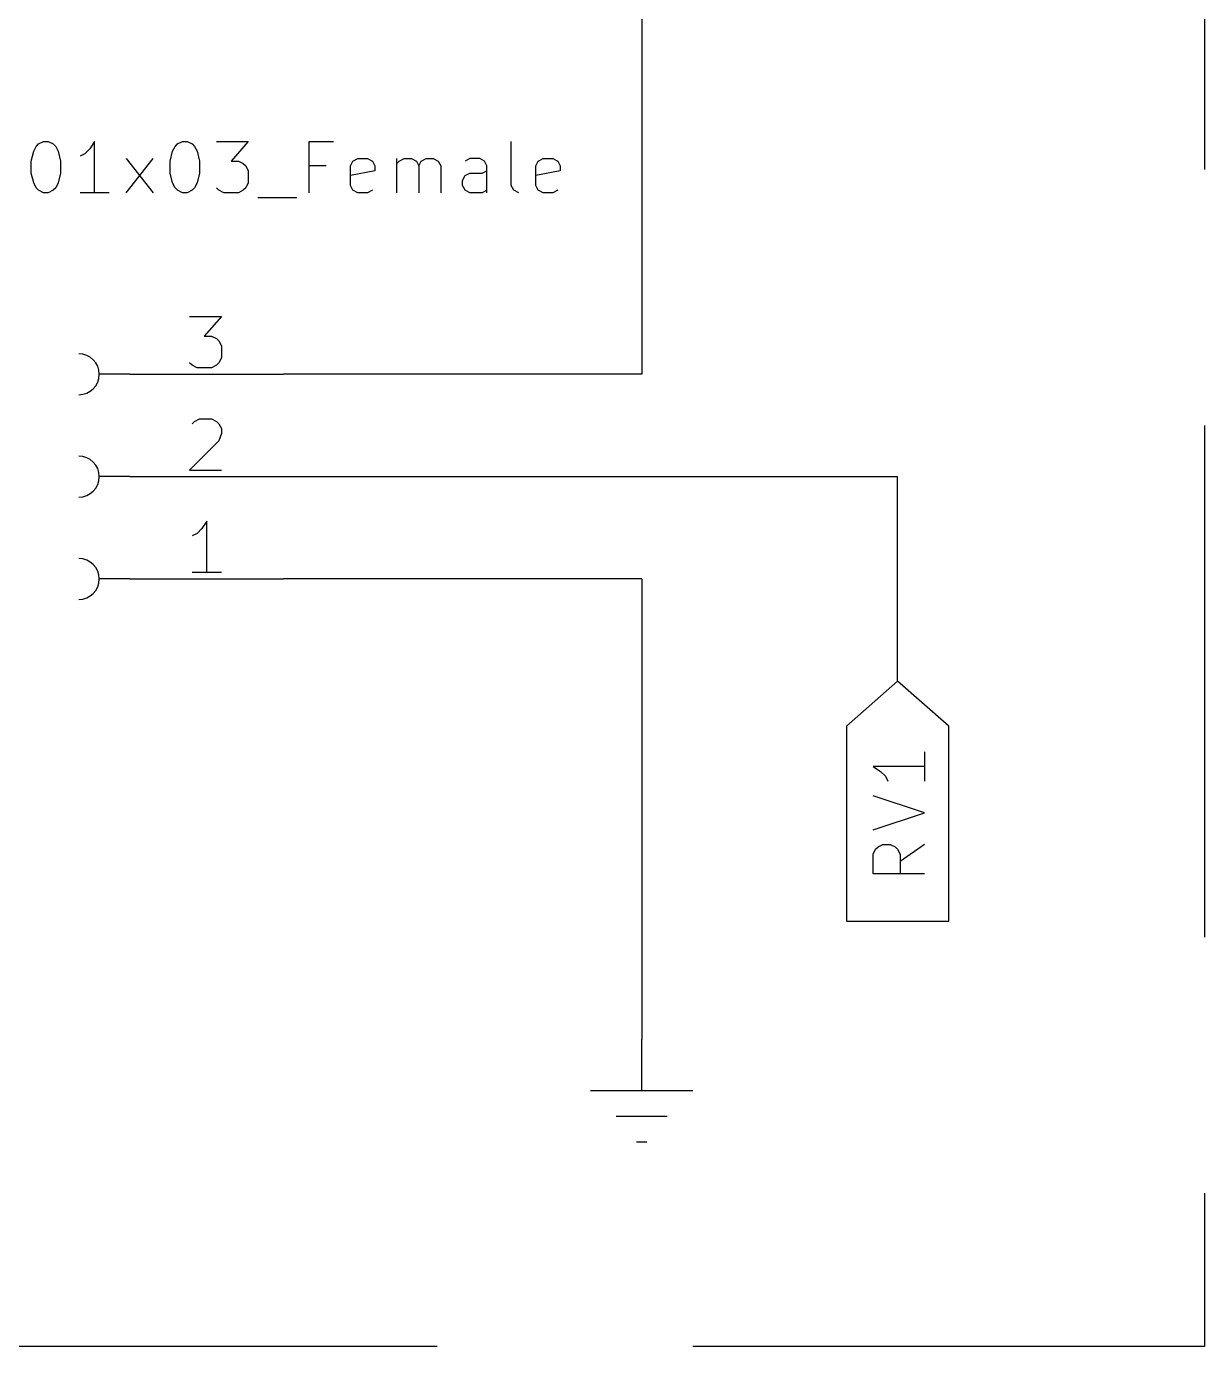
# Model space of a CAD drawing. Extents: x 0.4 to 16.1, y -11.3 to -0.4.
# Drawn here: x 11.549 to 12.7, y -3 to -1.71 of the extents above; entities that cross this region are included whole.
import ezdxf

# ---------------------------------------------------------------- set-up
doc = ezdxf.new("R2010")
doc.units = 0
doc.header["$MEASUREMENT"] = 0
doc.linetypes.add('DASHED', pattern=[0.75, 0.5, -0.25])
for name, color, linetype in [('BLUE3', 171, 'CONTINUOUS'), ('CYAN2', 4, 'CONTINUOUS'), ('GREEN3', 91, 'CONTINUOUS'), ('RED2', 1, 'CONTINUOUS'), ('RED3', 11, 'CONTINUOUS')]:
    doc.layers.add(name, color=color, linetype=linetype)

msp = doc.modelspace()

# ---------------------------------------------------------------- linework, layer by layer
at = {"layer": 'BLUE3', "linetype": 'DASHED'}
for p, q in [((12.7, -0.6), (12.7, -3)), ((12.7, -3), (10.35, -3))]:
    msp.add_line(p, q, dxfattribs=at)
at = {"layer": 'CYAN2', "linetype": 'CONTINUOUS'}
for p, q in [((11.5559, -1.83214), (11.5583, -1.82738)), ((11.5559, -1.83214), (11.5583, -1.82738)), ((11.5583, -1.82738), (11.5607, -1.825)), ((11.5583, -1.82738), (11.5607, -1.825)), ((11.5607, -1.825), (11.5655, -1.82262)), ((11.5607, -1.825), (11.5655, -1.82262)), ((11.5655, -1.82262), (11.5702, -1.82262)), ((11.5655, -1.82262), (11.5702, -1.82262)), ((11.5702, -1.82262), (11.575, -1.825)), ((11.5702, -1.82262), (11.575, -1.825)), ((11.575, -1.825), (11.5774, -1.82738)), ((11.575, -1.825), (11.5774, -1.82738)), ((11.5774, -1.82738), (11.5798, -1.83214)), ((11.5774, -1.82738), (11.5798, -1.83214)), ((11.6107, -1.82976), (11.6059, -1.83452)), ((11.6107, -1.82976), (11.6059, -1.83452)), ((11.6155, -1.82262), (11.6107, -1.82976)), ((11.6155, -1.82262), (11.6107, -1.82976)), ((11.6155, -1.87262), (11.6155, -1.82262)), ((11.6155, -1.87262), (11.6155, -1.82262)), ((11.6917, -1.83214), (11.694, -1.82738)), ((11.6917, -1.83214), (11.694, -1.82738)), ((11.694, -1.82738), (11.6964, -1.825)), ((11.694, -1.82738), (11.6964, -1.825)), ((11.6964, -1.825), (11.7012, -1.82262)), ((11.6964, -1.825), (11.7012, -1.82262)), ((11.7012, -1.82262), (11.7059, -1.82262)), ((11.7012, -1.82262), (11.7059, -1.82262)), ((11.7059, -1.82262), (11.7107, -1.825)), ((11.7059, -1.82262), (11.7107, -1.825)), ((11.7107, -1.825), (11.7131, -1.82738)), ((11.7107, -1.825), (11.7131, -1.82738)), ((11.7131, -1.82738), (11.7155, -1.83214)), ((11.7131, -1.82738), (11.7155, -1.83214)), ((11.7345, -1.82262), (11.7655, -1.82262)), ((11.7345, -1.82262), (11.7655, -1.82262)), ((11.7655, -1.82262), (11.7488, -1.84167)), ((11.7655, -1.82262), (11.7488, -1.84167)), ((11.825, -1.87262), (11.825, -1.82262)), ((11.825, -1.82262), (11.8488, -1.82262)), ((11.825, -1.87262), (11.825, -1.82262)), ((11.825, -1.82262), (11.8488, -1.82262)), ((12.0226, -1.86547), (12.0226, -1.82262)), ((12.0226, -1.86547), (12.0226, -1.82262)), ((11.5536, -1.84167), (11.5559, -1.83214)), ((11.5536, -1.84167), (11.5559, -1.83214)), ((11.5536, -1.85357), (11.5536, -1.84167)), ((11.5536, -1.85357), (11.5536, -1.84167)), ((11.5798, -1.83214), (11.5821, -1.84167)), ((11.5798, -1.83214), (11.5821, -1.84167)), ((11.5821, -1.84167), (11.5821, -1.85357)), ((11.5821, -1.84167), (11.5821, -1.85357)), ((11.6059, -1.83452), (11.6012, -1.8369)), ((11.6059, -1.83452), (11.6012, -1.8369)), ((11.6464, -1.87262), (11.6726, -1.83928)), ((11.6464, -1.83928), (11.6726, -1.87262)), ((11.6464, -1.87262), (11.6726, -1.83928)), ((11.6464, -1.83928), (11.6726, -1.87262)), ((11.6893, -1.84167), (11.6917, -1.83214)), ((11.6893, -1.84167), (11.6917, -1.83214)), ((11.6893, -1.85357), (11.6893, -1.84167)), ((11.6893, -1.85357), (11.6893, -1.84167)), ((11.7155, -1.83214), (11.7179, -1.84167)), ((11.7155, -1.83214), (11.7179, -1.84167)), ((11.7179, -1.84167), (11.7179, -1.85357)), ((11.7179, -1.84167), (11.7179, -1.85357)), ((11.7488, -1.84167), (11.7559, -1.84167)), ((11.7488, -1.84167), (11.7559, -1.84167)), ((11.7559, -1.84167), (11.7607, -1.84405)), ((11.7559, -1.84167), (11.7607, -1.84405)), ((11.7607, -1.84405), (11.7631, -1.84643)), ((11.7607, -1.84405), (11.7631, -1.84643)), ((11.8655, -1.84643), (11.8679, -1.84167)), ((11.8655, -1.84643), (11.8679, -1.84167)), ((11.8679, -1.84167), (11.8726, -1.83928)), ((11.8679, -1.84167), (11.8726, -1.83928)), ((11.8726, -1.83928), (11.8821, -1.83928)), ((11.8726, -1.83928), (11.8821, -1.83928)), ((11.8821, -1.83928), (11.8869, -1.84167)), ((11.8821, -1.83928), (11.8869, -1.84167)), ((11.8869, -1.84167), (11.8893, -1.84643)), ((11.8869, -1.84167), (11.8893, -1.84643)), ((11.9107, -1.87262), (11.9107, -1.83928)), ((11.9107, -1.87262), (11.9107, -1.83928)), ((11.9107, -1.84405), (11.9131, -1.84167)), ((11.9107, -1.84405), (11.9131, -1.84167)), ((11.9131, -1.84167), (11.9179, -1.83928)), ((11.9131, -1.84167), (11.9179, -1.83928)), ((11.9179, -1.83928), (11.925, -1.83928)), ((11.9179, -1.83928), (11.925, -1.83928)), ((11.925, -1.83928), (11.9298, -1.84167)), ((11.925, -1.83928), (11.9298, -1.84167)), ((11.9298, -1.84167), (11.9321, -1.84643)), ((11.9298, -1.84167), (11.9321, -1.84643)), ((11.9321, -1.84643), (11.9345, -1.84167)), ((11.9321, -1.84643), (11.9345, -1.84167)), ((11.9345, -1.84167), (11.9393, -1.83928)), ((11.9345, -1.84167), (11.9393, -1.83928)), ((11.9393, -1.83928), (11.9464, -1.83928)), ((11.9393, -1.83928), (11.9464, -1.83928)), ((11.9464, -1.83928), (11.9512, -1.84167)), ((11.9464, -1.83928), (11.9512, -1.84167)), ((11.9512, -1.84167), (11.9536, -1.84643)), ((11.9512, -1.84167), (11.9536, -1.84643)), ((11.9821, -1.83928), (11.9774, -1.84167)), ((11.9821, -1.83928), (11.9774, -1.84167)), ((11.9917, -1.83928), (11.9821, -1.83928)), ((11.9917, -1.83928), (11.9821, -1.83928)), ((11.9964, -1.84167), (11.9917, -1.83928)), ((11.9964, -1.84167), (11.9917, -1.83928)), ((11.9988, -1.84643), (11.9964, -1.84167)), ((11.9988, -1.84643), (11.9964, -1.84167)), ((12.0464, -1.84643), (12.0488, -1.84167)), ((12.0464, -1.84643), (12.0488, -1.84167)), ((12.0488, -1.84167), (12.0536, -1.83928)), ((12.0488, -1.84167), (12.0536, -1.83928)), ((12.0536, -1.83928), (12.0631, -1.83928)), ((12.0536, -1.83928), (12.0631, -1.83928)), ((12.0631, -1.83928), (12.0679, -1.84167)), ((12.0631, -1.83928), (12.0679, -1.84167)), ((12.0679, -1.84167), (12.0702, -1.84643)), ((12.0679, -1.84167), (12.0702, -1.84643)), ((11.5559, -1.86309), (11.5536, -1.85357)), ((11.5559, -1.86309), (11.5536, -1.85357)), ((11.5821, -1.85357), (11.5798, -1.86309)), ((11.5821, -1.85357), (11.5798, -1.86309)), ((11.6917, -1.86309), (11.6893, -1.85357)), ((11.6917, -1.86309), (11.6893, -1.85357)), ((11.7179, -1.85357), (11.7155, -1.86309)), ((11.7179, -1.85357), (11.7155, -1.86309)), ((11.7631, -1.84643), (11.7655, -1.85119)), ((11.7631, -1.84643), (11.7655, -1.85119)), ((11.7655, -1.85119), (11.7655, -1.86309)), ((11.7655, -1.85119), (11.7655, -1.86309)), ((11.8417, -1.84643), (11.825, -1.84643)), ((11.8417, -1.84643), (11.825, -1.84643)), ((11.8655, -1.86547), (11.8655, -1.84643)), ((11.8655, -1.86547), (11.8655, -1.84643)), ((11.8893, -1.85119), (11.8655, -1.85595)), ((11.8893, -1.85119), (11.8655, -1.85595)), ((11.8893, -1.84643), (11.8893, -1.85119)), ((11.8893, -1.84643), (11.8893, -1.85119)), ((11.9321, -1.84643), (11.9321, -1.87262)), ((11.9321, -1.84643), (11.9321, -1.87262)), ((11.9536, -1.84643), (11.9536, -1.87262)), ((11.9536, -1.84643), (11.9536, -1.87262)), ((11.975, -1.86071), (11.9774, -1.85595)), ((11.975, -1.86071), (11.9774, -1.85595)), ((11.9774, -1.85595), (11.9821, -1.85357)), ((11.9774, -1.85595), (11.9821, -1.85357)), ((11.9821, -1.85357), (11.994, -1.85357)), ((11.9821, -1.85357), (11.994, -1.85357)), ((11.994, -1.85357), (11.9988, -1.85119)), ((11.994, -1.85357), (11.9988, -1.85119)), ((11.9988, -1.87262), (11.9988, -1.84643)), ((11.9988, -1.87262), (11.9988, -1.84643)), ((12.0464, -1.86547), (12.0464, -1.84643)), ((12.0464, -1.86547), (12.0464, -1.84643)), ((12.0702, -1.85119), (12.0464, -1.85595)), ((12.0702, -1.85119), (12.0464, -1.85595)), ((12.0702, -1.84643), (12.0702, -1.85119)), ((12.0702, -1.84643), (12.0702, -1.85119)), ((11.5583, -1.86785), (11.5559, -1.86309)), ((11.5583, -1.86785), (11.5559, -1.86309)), ((11.5607, -1.87024), (11.5583, -1.86785)), ((11.5607, -1.87024), (11.5583, -1.86785)), ((11.5655, -1.87262), (11.5607, -1.87024)), ((11.5655, -1.87262), (11.5607, -1.87024)), ((11.575, -1.87024), (11.5702, -1.87262)), ((11.575, -1.87024), (11.5702, -1.87262)), ((11.5774, -1.86785), (11.575, -1.87024)), ((11.5774, -1.86785), (11.575, -1.87024)), ((11.5798, -1.86309), (11.5774, -1.86785)), ((11.5798, -1.86309), (11.5774, -1.86785)), ((11.694, -1.86785), (11.6917, -1.86309)), ((11.694, -1.86785), (11.6917, -1.86309)), ((11.6964, -1.87024), (11.694, -1.86785)), ((11.6964, -1.87024), (11.694, -1.86785)), ((11.7012, -1.87262), (11.6964, -1.87024)), ((11.7012, -1.87262), (11.6964, -1.87024)), ((11.7107, -1.87024), (11.7059, -1.87262)), ((11.7107, -1.87024), (11.7059, -1.87262)), ((11.7131, -1.86785), (11.7107, -1.87024)), ((11.7131, -1.86785), (11.7107, -1.87024)), ((11.7155, -1.86309), (11.7131, -1.86785)), ((11.7155, -1.86309), (11.7131, -1.86785)), ((11.7369, -1.87024), (11.7345, -1.86785)), ((11.7369, -1.87024), (11.7345, -1.86785)), ((11.7417, -1.87262), (11.7369, -1.87024)), ((11.7417, -1.87262), (11.7369, -1.87024)), ((11.7607, -1.87024), (11.7559, -1.87262)), ((11.7607, -1.87024), (11.7559, -1.87262)), ((11.7631, -1.86785), (11.7607, -1.87024)), ((11.7631, -1.86785), (11.7607, -1.87024)), ((11.7655, -1.86309), (11.7631, -1.86785)), ((11.7655, -1.86309), (11.7631, -1.86785)), ((11.8679, -1.87024), (11.8655, -1.86547)), ((11.8679, -1.87024), (11.8655, -1.86547)), ((11.8726, -1.87262), (11.8679, -1.87024)), ((11.8726, -1.87262), (11.8679, -1.87024)), ((11.8869, -1.87024), (11.8821, -1.87262)), ((11.8869, -1.87024), (11.8821, -1.87262)), ((11.975, -1.86547), (11.975, -1.86071)), ((11.975, -1.86547), (11.975, -1.86071)), ((11.9774, -1.87024), (11.975, -1.86547)), ((11.9774, -1.87024), (11.975, -1.86547)), ((11.9821, -1.87262), (11.9774, -1.87024)), ((11.9821, -1.87262), (11.9774, -1.87024)), ((11.9988, -1.87024), (11.994, -1.87262)), ((11.9988, -1.87024), (11.994, -1.87262)), ((12.025, -1.87024), (12.0226, -1.86547)), ((12.025, -1.87024), (12.0226, -1.86547)), ((12.0298, -1.87262), (12.025, -1.87024)), ((12.0298, -1.87262), (12.025, -1.87024)), ((12.0488, -1.87024), (12.0464, -1.86547)), ((12.0488, -1.87024), (12.0464, -1.86547)), ((12.0536, -1.87262), (12.0488, -1.87024)), ((12.0536, -1.87262), (12.0488, -1.87024)), ((12.0679, -1.87024), (12.0631, -1.87262)), ((12.0679, -1.87024), (12.0631, -1.87262)), ((11.5702, -1.87262), (11.5655, -1.87262)), ((11.5702, -1.87262), (11.5655, -1.87262)), ((11.6298, -1.87262), (11.6012, -1.87262)), ((11.6298, -1.87262), (11.6012, -1.87262)), ((11.7059, -1.87262), (11.7012, -1.87262)), ((11.7059, -1.87262), (11.7012, -1.87262)), ((11.7559, -1.87262), (11.7417, -1.87262)), ((11.7559, -1.87262), (11.7417, -1.87262)), ((11.775, -1.87738), (11.8131, -1.87738)), ((11.775, -1.87738), (11.8131, -1.87738)), ((11.8821, -1.87262), (11.8726, -1.87262)), ((11.8821, -1.87262), (11.8726, -1.87262)), ((11.994, -1.87262), (11.9821, -1.87262)), ((11.994, -1.87262), (11.9821, -1.87262)), ((12.0631, -1.87262), (12.0536, -1.87262)), ((12.0631, -1.87262), (12.0536, -1.87262))]:
    msp.add_line(p, q, dxfattribs=at)
at = {"layer": 'GREEN3', "linetype": 'CONTINUOUS'}
for p, q in [((12.15, -1.75), (12.15, -2.05)), ((12.15, -2.05), (11.8, -2.05)), ((11.8, -2.15), (12.4, -2.15)), ((12.4, -2.35), (12.4, -2.15)), ((12.15, -2.25), (11.8, -2.25)), ((12.15, -2.25), (12.15, -2.7))]:
    msp.add_line(p, q, dxfattribs=at)
at = {"layer": 'RED2', "linetype": 'CONTINUOUS'}
for p, q in [((12.15, -1.7), (12.15, -1.75)), ((11.65, -2.05), (11.62, -2.05)), ((11.65, -2.05), (11.8, -2.05)), ((11.65, -2.05), (11.8, -2.05)), ((11.65, -2.15), (11.62, -2.15)), ((11.65, -2.15), (11.8, -2.15)), ((11.65, -2.15), (11.8, -2.15)), ((11.65, -2.25), (11.62, -2.25)), ((11.65, -2.25), (11.8, -2.25)), ((11.65, -2.25), (11.8, -2.25)), ((12.4, -2.35), (12.35, -2.39375)), ((12.45, -2.39375), (12.4, -2.35)), ((12.35, -2.39375), (12.35, -2.58425)), ((12.45, -2.58425), (12.45, -2.39375)), ((12.4262, -2.4189), (12.4262, -2.44747)), ((12.4262, -2.43319), (12.3762, -2.43319)), ((12.3762, -2.43319), (12.3833, -2.43795)), ((12.3833, -2.43795), (12.3881, -2.44271)), ((12.3881, -2.44271), (12.3905, -2.44747)), ((12.4262, -2.47843), (12.3762, -2.46176)), ((12.3762, -2.49509), (12.4262, -2.47843)), ((12.3762, -2.5189), (12.3786, -2.51414)), ((12.3786, -2.51414), (12.381, -2.51176)), ((12.381, -2.51176), (12.3857, -2.50938)), ((12.3857, -2.50938), (12.3929, -2.50938)), ((12.3929, -2.50938), (12.3976, -2.51176)), ((12.3976, -2.51176), (12.4, -2.51414)), ((12.4, -2.51414), (12.4024, -2.5189)), ((12.4262, -2.50938), (12.4024, -2.52604)), ((12.3762, -2.53795), (12.3762, -2.5189)), ((12.4024, -2.5189), (12.4024, -2.53795)), ((12.4262, -2.53795), (12.3762, -2.53795)), ((12.35, -2.58425), (12.4, -2.58425)), ((12.4, -2.58425), (12.45, -2.58425)), ((12.15, -2.75), (12.15, -2.7)), ((12.2, -2.75), (12.1, -2.75)), ((12.125, -2.775), (12.175, -2.775)), ((12.145, -2.8), (12.155, -2.8))]:
    msp.add_line(p, q, dxfattribs=at)
at = {"layer": 'RED2'}
for centre in [(11.6, -2.05), (11.6, -2.15), (11.6, -2.25)]:
    msp.add_arc(centre, 0.02, -449.9, -270.1, dxfattribs=at)
at = {"layer": 'RED3', "linetype": 'CONTINUOUS'}
for p, q in [((11.7083, -1.99362), (11.7393, -1.99362)), ((11.7083, -1.99362), (11.7393, -1.99362)), ((11.7393, -1.99362), (11.7226, -2.01267)), ((11.7393, -1.99362), (11.7226, -2.01267)), ((11.7226, -2.01267), (11.7298, -2.01267)), ((11.7226, -2.01267), (11.7298, -2.01267)), ((11.7298, -2.01267), (11.7345, -2.01505)), ((11.7298, -2.01267), (11.7345, -2.01505)), ((11.7345, -2.01505), (11.7369, -2.01743)), ((11.7345, -2.01505), (11.7369, -2.01743)), ((11.7369, -2.01743), (11.7393, -2.02219)), ((11.7369, -2.01743), (11.7393, -2.02219)), ((11.7393, -2.02219), (11.7393, -2.03409)), ((11.7393, -2.02219), (11.7393, -2.03409)), ((11.7393, -2.03409), (11.7369, -2.03885)), ((11.7393, -2.03409), (11.7369, -2.03885)), ((11.7107, -2.04124), (11.7083, -2.03885)), ((11.7107, -2.04124), (11.7083, -2.03885)), ((11.7155, -2.04362), (11.7107, -2.04124)), ((11.7155, -2.04362), (11.7107, -2.04124)), ((11.7298, -2.04362), (11.7155, -2.04362)), ((11.7298, -2.04362), (11.7155, -2.04362)), ((11.7345, -2.04124), (11.7298, -2.04362)), ((11.7345, -2.04124), (11.7298, -2.04362)), ((11.7369, -2.03885), (11.7345, -2.04124)), ((11.7369, -2.03885), (11.7345, -2.04124)), ((11.7107, -2.09838), (11.7131, -2.096)), ((11.7107, -2.09838), (11.7131, -2.096)), ((11.7131, -2.096), (11.7179, -2.09362)), ((11.7131, -2.096), (11.7179, -2.09362)), ((11.7179, -2.09362), (11.7298, -2.09362)), ((11.7179, -2.09362), (11.7298, -2.09362)), ((11.7298, -2.09362), (11.7345, -2.096)), ((11.7298, -2.09362), (11.7345, -2.096)), ((11.7345, -2.096), (11.7369, -2.09838)), ((11.7345, -2.096), (11.7369, -2.09838)), ((11.7369, -2.09838), (11.7393, -2.10314)), ((11.7369, -2.09838), (11.7393, -2.10314)), ((11.7369, -2.11505), (11.7083, -2.14362)), ((11.7369, -2.11505), (11.7083, -2.14362)), ((11.7393, -2.1079), (11.7369, -2.11505)), ((11.7393, -2.1079), (11.7369, -2.11505)), ((11.7393, -2.10314), (11.7393, -2.1079)), ((11.7393, -2.10314), (11.7393, -2.1079)), ((11.7083, -2.14362), (11.7393, -2.14362)), ((11.7083, -2.14362), (11.7393, -2.14362)), ((11.7155, -2.20552), (11.7107, -2.2079)), ((11.7155, -2.20552), (11.7107, -2.2079)), ((11.7202, -2.20076), (11.7155, -2.20552)), ((11.7202, -2.20076), (11.7155, -2.20552)), ((11.725, -2.19362), (11.7202, -2.20076)), ((11.725, -2.19362), (11.7202, -2.20076)), ((11.725, -2.24362), (11.725, -2.19362)), ((11.725, -2.24362), (11.725, -2.19362)), ((11.7393, -2.24362), (11.7107, -2.24362)), ((11.7393, -2.24362), (11.7107, -2.24362))]:
    msp.add_line(p, q, dxfattribs=at)

doc.saveas('drawing.dxf')
